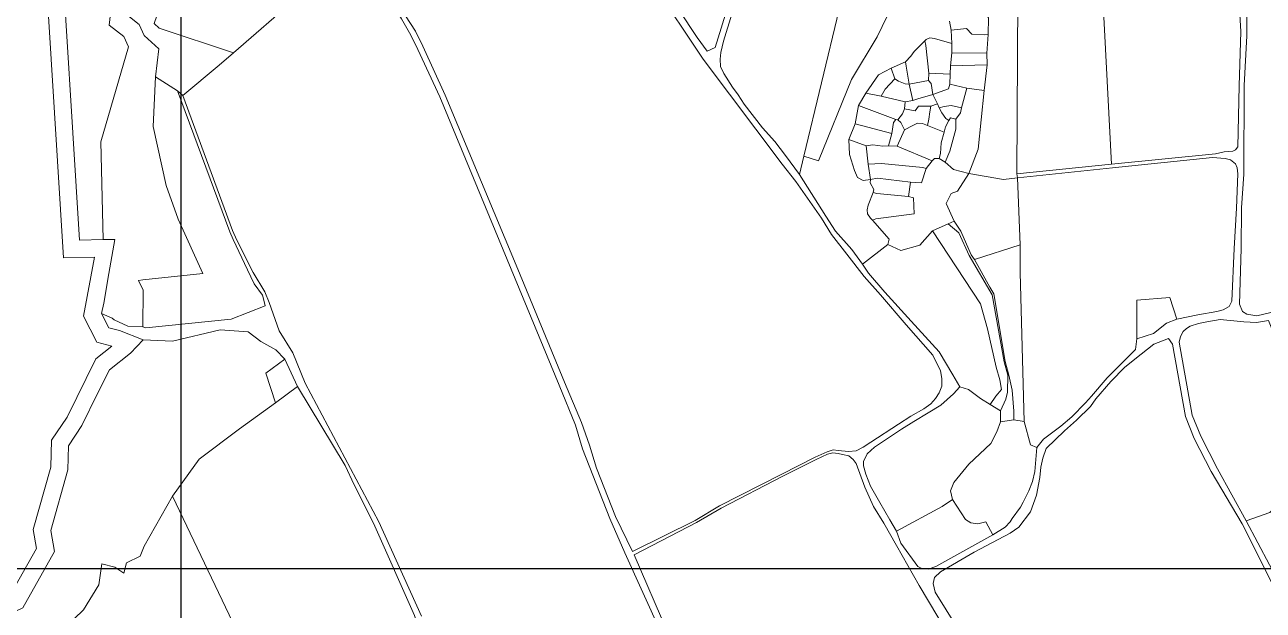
# Model space of a CAD drawing. Header units: metres. Extents: x 548946 to 557077, y 1838800 to 1845419.
# Drawn here: x 549918 to 550568, y 1842978 to 1843285 of the extents above; entities that cross this region are included whole.
import ezdxf

# ---------------------------------------------------------------- set-up
doc = ezdxf.new("R2010")
doc.units = ezdxf.units.M
doc.header["$LTSCALE"] = 28
for name, color, linetype, lineweight in [('10', 7, 'Continuous', 13), ('46', 7, 'Continuous', 13), ('60', 7, 'Continuous', 25)]:
    doc.layers.add(name, color=color, linetype=linetype, lineweight=lineweight)

msp = doc.modelspace()

# ---------------------------------------------------------------- linework, layer by layer
at = {"layer": '10'}
for p, q in [((550027.56, 1843270.54), (550092.51, 1843327.31)), ((550438.99, 1843302.55), (550438.49, 1843207.18)), ((550403.14, 1843287.28), (550404.08, 1843282.58)), ((550404.08, 1843282.58), (550404.47, 1843275.45)), ((550422.76, 1843270.39), (550423.41, 1843280.23)), ((549986.62, 1843258.02), (549988.26, 1843272.67)), ((550404.43, 1843270.53), (550404.47, 1843275.45)), ((550380.1, 1843265.97), (550372.53, 1843262.49)), ((550403.68, 1843263.84), (550404.43, 1843270.53)), ((550403.68, 1843263.84), (550422.99, 1843264.26)), ((550404.43, 1843270.53), (550422.76, 1843270.39)), ((550374.51, 1843257.02), (550372.53, 1843262.49)), ((550392.25, 1843256.13), (550392.42, 1843259.91)), ((550392.42, 1843259.91), (550403.48, 1843259.48)), ((550403.48, 1843259.48), (550403.43, 1843254.14)), ((550403.48, 1843259.48), (550403.68, 1843263.84)), ((550392.25, 1843256.13), (550382.06, 1843254.13)), ((550403.43, 1843254.14), (550412.28, 1843252)), ((550412.28, 1843252), (550409.46, 1843241.79)), ((550421.39, 1843250.93), (550412.28, 1843252)), ((550359.38, 1843249.45), (550355.41, 1843242.96)), ((550379.9, 1843244.85), (550379.62, 1843241.18)), ((550355.41, 1843242.96), (550353.67, 1843233.44)), ((550355.41, 1843242.96), (550375.06, 1843235.72)), ((550396.88, 1843243.77), (550393.37, 1843242.65)), ((550353.67, 1843233.44), (550350.38, 1843225.11)), ((550353.67, 1843233.44), (550372.9, 1843228.3)), ((550375.06, 1843235.72), (550376.05, 1843235.38)), ((550391.65, 1843232.55), (550400.45, 1843228.91)), ((550350.38, 1843225.11), (550359.42, 1843221.89)), ((550371.21, 1843221.89), (550372.9, 1843228.3)), ((550375.79, 1843221.58), (550379.52, 1843230.19)), ((550371.21, 1843221.89), (550375.79, 1843221.58)), ((550375.79, 1843221.58), (550394.15, 1843213.92)), ((550324.48, 1843206.79), (550326.75, 1843216.36)), ((550394.15, 1843213.92), (550391, 1843209.84)), ((550397.71, 1843215.23), (550400.86, 1843213.18)), ((550438.8, 1843204.98), (550438.49, 1843207.18)), ((550381.73, 1843195.22), (550382.76, 1843202.76)), ((550440.24, 1843169.94), (550438.8, 1843204.98)), ((550402.54, 1843180.83), (550394.2, 1843177.25)), ((550402.54, 1843180.83), (550405.65, 1843182.37)), ((549959.18, 1843172.65), (549946.78, 1843172.26)), ((549965.34, 1843172.59), (549959.18, 1843172.65)), ((550370.77, 1843170.13), (550357.47, 1843159.68)), ((550440.24, 1843169.94), (550416.35, 1843162.25)), ((550416.35, 1843162.25), (550424.39, 1843147.71)), ((549977.75, 1843151.14), (549979.88, 1843151.46)), ((550501.47, 1843120.53), (550510.15, 1843123.27)), ((550061.1, 1843095.51), (550049.64, 1843087.05)), ((550430, 1843076.96), (550436.99, 1843078.04)), ((550442.33, 1843077.18), (550436.99, 1843078.04)), ((550049.16, 1842925.66), (549995.54, 1843037.95))]:
    msp.add_line(p, q, dxfattribs=at)
for points in [[(550383.27, 1843453.08), (550358.66, 1843449.02), (550341.73, 1843444.77), (550336.93, 1843442.26), (550333.05, 1843440.19), (550331.53, 1843435.49), (550327.29, 1843420.44), (550319.79, 1843391.73), (550312.02, 1843366.46), (550296.31, 1843314.79), (550284.57, 1843276.79), (550283.2, 1843270.84), (550282.79, 1843267.31), (550283, 1843263.45), (550284.83, 1843259.84), (550289.33, 1843252.68), (550292.32, 1843248.53), (550295.4, 1843243.69), (550305.12, 1843231.28), (550311.56, 1843224.04), (550317.21, 1843216.75), (550324.48, 1843206.79)], [(550326.75, 1843216.36), (550363.91, 1843370.53), (550372.65, 1843406.22), (550383.27, 1843453.08)], [(549924.36, 1843448.34), (549925.32, 1843442.74), (549927.38, 1843432.45), (549929.42, 1843415.5), (549932.54, 1843382.85), (549936.11, 1843344.32), (549946.78, 1843172.26)], [(550231.86, 1843333.29), (550236.15, 1843326.16), (550244.67, 1843314.97), (550249.67, 1843309.74), (550251.48, 1843307.95), (550270.76, 1843278.71), (550276.12, 1843271.47), (550280.28, 1843273.33), (550281.9, 1843278.42), (550293.45, 1843315.9), (550309.06, 1843366.81), (550317.3, 1843393.43), (550323.79, 1843420.99), (550327.04, 1843436.22), (550326.76, 1843438.41), (550325.72, 1843439.5), (550323.12, 1843439.92), (550305.79, 1843436.42), (550288.41, 1843432.49)], [(549959.18, 1843172.65), (549957.98, 1843223.88), (549972.51, 1843273.78), (549969.97, 1843279.11), (549962.31, 1843285.2), (549964.74, 1843306.2), (549974.25, 1843322.16), (549975.1, 1843330.94), (549975.01, 1843341.99), (549976.53, 1843345.34), (549975.85, 1843352.96), (549987.45, 1843365.77), (550012.18, 1843381.56), (550022.46, 1843401.06), (550033.11, 1843412.25)], [(550044.76, 1843396.12), (550034.29, 1843387.52), (550026.96, 1843380.43), (550017.56, 1843368.7), (549993.5, 1843357.55), (549986.2, 1843349.49), (549986.72, 1843343.61), (549985.03, 1843339.87), (549985.1, 1843330.5), (549983.99, 1843318.97), (549974.43, 1843302.92), (549972.88, 1843289.57), (549978, 1843285.5), (549980.73, 1843279.77), (549988.26, 1843272.67)], [(550378.24, 1843396.2), (550380.38, 1843349.6), (550378.14, 1843305.89), (550365.25, 1843278.99), (550351.81, 1843256.57), (550334.45, 1843213.97), (550326.75, 1843216.36)], [(550027.56, 1843270.54), (549988.5, 1843283.55), (549985.84, 1843285.99), (549992.76, 1843305.72), (549997.85, 1843327.99), (550000.3, 1843333.44), (550006.52, 1843341.12), (550022.08, 1843351.26), (550032.79, 1843361.38), (550043.26, 1843371.46), (550048.16, 1843377.52), (550054.44, 1843380.82)], [(550092.51, 1843327.31), (550115.7, 1843288.41), (550120.63, 1843279.9), (550124.29, 1843272.3), (550135.84, 1843247.44), (550173.26, 1843157.07), (550198.46, 1843096.17), (550207.02, 1843075.29), (550210.64, 1843062.92), (550224.95, 1843026.25), (550232.77, 1843008.23), (550251.82, 1842966.57)], [(550561.06, 1843328.34), (550559.32, 1843301.48), (550559.23, 1843279.45), (550557.72, 1843253.47), (550557.56, 1843207.02), (550556.35, 1843189.21), (550556.25, 1843167.92), (550555.36, 1843138.67), (550556.95, 1843134.98), (550559.18, 1843133.41), (550564.47, 1843132.61), (550571.86, 1843134.3)], [(550117.8, 1843290.03), (550122.95, 1843282.04), (550126.88, 1843274.08), (550138.64, 1843248.32), (550176.79, 1843157.03), (550201.26, 1843097.89), (550210.12, 1843076.69), (550214.24, 1843064.71), (550217.96, 1843052.77), (550227.96, 1843027.35), (550236.95, 1843008.98), (550269.74, 1843025.28), (550282.59, 1843032.85), (550315.19, 1843049.57), (550332.75, 1843058.45), (550339.05, 1843061.32), (550342.11, 1843062.27), (550344.72, 1843061.95), (550350.14, 1843061.41), (550354.19, 1843061.81), (550357.94, 1843063.63), (550361.92, 1843066.4), (550376.36, 1843075.74), (550382.97, 1843080), (550389.74, 1843083.79), (550393.48, 1843086.44), (550395.89, 1843089.23), (550397.77, 1843092.25), (550399.1, 1843095.73), (550399.24, 1843099.73), (550398.44, 1843103.76), (550394.5, 1843111.95), (550380.49, 1843127.82), (550366.99, 1843143.62), (550358.41, 1843153.25), (550349.36, 1843165.02), (550341.28, 1843175.38), (550336.05, 1843183.9), (550322.52, 1843203.02), (550315.48, 1843212.24), (550273.97, 1843267.36), (550247.48, 1843306.92)], [(550438.49, 1843207.18), (550488.21, 1843212.24), (550483.73, 1843299.73), (550483.7, 1843301.64), (550510.86, 1843299.55)], [(550488.21, 1843212.24), (550542.81, 1843217.57), (550547.28, 1843218.62), (550551.85, 1843219.03), (550553.31, 1843219.78), (550554.4, 1843221.33), (550555.2, 1843253.24), (550556.06, 1843281.73), (550555.78, 1843287.79), (550555.62, 1843290.71), (550553.98, 1843292.52), (550550.56, 1843293.74), (550545.78, 1843294.46), (550530.09, 1843295.62), (550483.73, 1843299.73)], [(550423.41, 1843280.23), (550423.65, 1843288.95), (550422.51, 1843290.88)], [(550404.47, 1843275.45), (550395.4, 1843278.08), (550392.85, 1843278.47), (550391, 1843277.63), (550390.3, 1843276.86)], [(550404.08, 1843282.58), (550412.18, 1843283.39), (550414.84, 1843280.38), (550421.44, 1843280), (550423.41, 1843280.23)], [(550390.3, 1843276.86), (550384.71, 1843271.31), (550382.98, 1843268.94), (550380.1, 1843265.97)], [(550390.3, 1843276.86), (550390.75, 1843274.48), (550392.42, 1843259.91)], [(550000.98, 1843248.16), (550020, 1843264.17), (550027.56, 1843270.54)], [(550380.1, 1843265.97), (550380.52, 1843263.62), (550382.06, 1843254.13)], [(550422.76, 1843270.39), (550422.99, 1843264.26), (550421.39, 1843250.93)], [(549986.62, 1843258.02), (549985.38, 1843231.92), (549992.24, 1843201.05), (549998.45, 1843183.38), (550011.51, 1843154.79), (549979.88, 1843151.46)], [(550000.98, 1843248.16), (549998.22, 1843250.66), (549986.62, 1843258.02)], [(550372.53, 1843262.49), (550365.88, 1843259.05), (550359.38, 1843249.45)], [(550367.39, 1843247.93), (550369.46, 1843251.49), (550374.51, 1843257.02)], [(550382.06, 1843254.13), (550379.85, 1843254.41), (550376.49, 1843255.68), (550374.51, 1843257.02)], [(550382.06, 1843254.13), (550384.01, 1843245.64), (550379.9, 1843244.85)], [(550394.38, 1843248.73), (550393.63, 1843254.56), (550392.25, 1843256.13)], [(550394.38, 1843248.73), (550402.62, 1843251.73), (550403.43, 1843254.14)], [(549979.86, 1843126.78), (549981.54, 1843126.27), (550026.31, 1843130.95), (550044.11, 1843137.86), (550043.65, 1843140.08), (550042.76, 1843143.44), (550038.35, 1843149.33), (550034.91, 1843156.8), (550027.28, 1843172.63), (550025.58, 1843176.69), (549998.22, 1843250.66)], [(550126.2, 1842975.07), (550103.78, 1843024.55), (550065.11, 1843097.36), (550058.59, 1843113.22), (550051.47, 1843124.81), (550046.3, 1843139.7), (550043.92, 1843145.25), (550037.83, 1843155.3), (550029.23, 1843172.38), (550027.05, 1843177.35), (550000.98, 1843248.16)], [(550359.38, 1843249.45), (550367.39, 1843247.93), (550379.9, 1843244.85)], [(550384.01, 1843245.64), (550386.66, 1843246.51), (550394.38, 1843248.73)], [(550397.77, 1843241.79), (550396.88, 1843243.77), (550394.38, 1843248.73)], [(550413.28, 1843207.23), (550418.17, 1843220.12), (550421.39, 1843250.93)], [(550376.05, 1843235.38), (550378.51, 1843238.6), (550379.62, 1843241.18)], [(550379.62, 1843241.18), (550385.2, 1843240.24), (550387.01, 1843242.61), (550393.37, 1843242.65)], [(550391.65, 1843232.55), (550392.3, 1843235.86), (550392.9, 1843239.74), (550393.37, 1843242.65)], [(550409.46, 1843241.79), (550403.99, 1843242.95), (550400.43, 1843242.54), (550397.77, 1843241.79)], [(550402.83, 1843235.14), (550401.35, 1843236.16), (550399.19, 1843239.17), (550397.77, 1843241.79)], [(550406.52, 1843235.87), (550409.05, 1843239.12), (550409.46, 1843241.79)], [(550375.06, 1843235.72), (550373.89, 1843234.04), (550372.9, 1843228.3)], [(550379.52, 1843230.19), (550377.59, 1843234.13), (550376.05, 1843235.38)], [(550379.52, 1843230.19), (550383.9, 1843232.48), (550386.44, 1843233.73), (550388.99, 1843233.58), (550391.65, 1843232.55)], [(550400.45, 1843228.91), (550401.1, 1843231.71), (550402.83, 1843235.14)], [(550400.86, 1843213.18), (550403.35, 1843219.04), (550406.54, 1843230.6), (550406.52, 1843235.87)], [(550402.83, 1843235.14), (550403.74, 1843236.45), (550406.52, 1843235.87)], [(550361.68, 1843204.21), (550357.9, 1843203.66), (550354.88, 1843205.23), (550353.3, 1843208.82), (550350.68, 1843217.31), (550350.38, 1843225.11)], [(550400.45, 1843228.91), (550398.76, 1843223.36), (550398.42, 1843217.75), (550397.71, 1843215.23)], [(550359.42, 1843221.89), (550362.95, 1843222.31), (550368.26, 1843221.58), (550371.21, 1843221.89)], [(550359.42, 1843221.89), (550360.48, 1843212.25), (550361.68, 1843204.21)], [(550360.48, 1843212.25), (550367.59, 1843212.51), (550389.15, 1843210.51), (550391, 1843209.84)], [(550394.15, 1843213.92), (550395.34, 1843215.16), (550397.71, 1843215.23)], [(550400.86, 1843213.18), (550405.33, 1843209.45), (550413.28, 1843207.23)], [(550522.44, 1843130.92), (550533.46, 1843133.12), (550543.53, 1843134.94), (550546.8, 1843135.84), (550549.88, 1843137.6), (550551.39, 1843140.25), (550552.56, 1843167.99), (550553.71, 1843189.12), (550554.4, 1843207.17), (550554.15, 1843210.32), (550553.27, 1843212.37), (550550.56, 1843214.51), (550547.82, 1843215.16), (550541.25, 1843215.65), (550488.76, 1843210.3), (550438.8, 1843204.98)], [(550357.47, 1843159.68), (550351.93, 1843167.34), (550343.39, 1843177.12), (550338.39, 1843184.96), (550324.48, 1843206.79)], [(550382.76, 1843202.76), (550385.24, 1843202.5), (550388.51, 1843202.44), (550391, 1843209.84)], [(550405.65, 1843182.37), (550401.5, 1843191.52), (550404, 1843196.72), (550407.36, 1843198.09), (550413.28, 1843207.23)], [(550413.28, 1843207.23), (550431.53, 1843204.12), (550438.8, 1843204.98)], [(550361.68, 1843204.21), (550361.56, 1843202.32), (550363.45, 1843198.97), (550363.06, 1843197.37)], [(550382.76, 1843202.76), (550365.45, 1843204.92), (550361.68, 1843204.21)], [(550363.06, 1843197.37), (550360.54, 1843190.65), (550360.03, 1843188.19), (550360.16, 1843186.15), (550361.71, 1843183.84), (550362.86, 1843182.8)], [(550362.86, 1843182.8), (550364.47, 1843183.57), (550384.62, 1843186.13), (550384.23, 1843194.6), (550381.73, 1843195.22)], [(550363.06, 1843197.37), (550365.01, 1843196.73), (550381.73, 1843195.22)], [(550362.86, 1843182.8), (550371.51, 1843172.8), (550370.77, 1843170.13)], [(550402.54, 1843180.83), (550408.11, 1843176.23), (550413.55, 1843164.28), (550425.62, 1843143.57), (550431.92, 1843108.41), (550433.75, 1843101.46), (550433.55, 1843092.5), (550432.84, 1843088.96), (550429.9, 1843082.78)], [(550416.35, 1843162.25), (550414.62, 1843164.7), (550409.22, 1843177.08), (550405.65, 1843182.37)], [(550370.77, 1843170.13), (550377.67, 1843166.91), (550387.62, 1843169.73), (550394.2, 1843177.25)], [(550394.2, 1843177.25), (550419.41, 1843138.98), (550423.18, 1843125.78), (550427.6, 1843105.7), (550429.67, 1843099.05), (550430.42, 1843094.02), (550427.48, 1843090.52), (550424.57, 1843086.18)], [(549965.34, 1843172.59), (549962.19, 1843154.81), (549959.54, 1843139.32), (549958.23, 1843133.86)], [(550442.33, 1843077.18), (550440.32, 1843155.43), (550440.24, 1843169.94)], [(550357.47, 1843159.68), (550360.68, 1843154.97), (550369.28, 1843145.1), (550383.12, 1843129.85), (550397.75, 1843113.76), (550404.97, 1843101.6), (550408.55, 1843095.39)], [(549979.86, 1843126.78), (549980.18, 1843146.17), (549977.75, 1843151.14)], [(550424.39, 1843147.71), (550426.39, 1843144.1), (550432.43, 1843108.64), (550434.25, 1843101.51), (550436.07, 1843093.63), (550436.87, 1843082.69), (550436.99, 1843078.04)], [(550501.47, 1843120.53), (550501.51, 1843140.91), (550518.78, 1843142.16), (550522.44, 1843130.92)], [(549958.23, 1843133.86), (549963.87, 1843131.43), (549964.87, 1843130.44), (549972.01, 1843127.26), (549979.86, 1843126.78)], [(549980.11, 1843120.07), (549967.66, 1843124.87), (549962.08, 1843126.38), (549958.23, 1843133.86)], [(550510.15, 1843123.27), (550517, 1843128.85), (550522.44, 1843130.92)], [(550525.77, 1843124.47), (550527.54, 1843126.02), (550529.53, 1843127.15), (550533.8, 1843128.57), (550538.16, 1843129.47), (550545.25, 1843130.71), (550557.63, 1843129.4), (550564.34, 1843129.16), (550570.5, 1843130.15)], [(550570.5, 1843130.15), (550590.05, 1843081.66), (550586.5, 1843077.45), (550592.11, 1843060.21), (550591.47, 1843055.63), (550587.2, 1843049.41), (550579.35, 1843042.55), (550577.83, 1843036), (550571.25, 1843029.38), (550558.89, 1843025.12)], [(549980.11, 1843120.07), (549995.48, 1843119.29), (550020.55, 1843125.19), (550035.17, 1843124.25), (550041.83, 1843119.19), (550049.76, 1843114.78), (550054.41, 1843109.93)], [(550525.77, 1843124.47), (550524.37, 1843121.81), (550523.66, 1843118.72), (550530.46, 1843080.59), (550534.99, 1843069.48), (550543.78, 1843052.41), (550558.89, 1843025.12)], [(549909.95, 1842976.17), (549917.01, 1842979.36), (549933.66, 1843009.06), (549931.63, 1843020.04), (549940.55, 1843051.77), (549940.96, 1843064.5), (549948.02, 1843075.01), (549956.14, 1843091.94), (549962.49, 1843104.25), (549973.43, 1843112.95), (549980.11, 1843120.07)], [(550574.06, 1842988.96), (550556.7, 1843023.51), (550540.57, 1843050.98), (550531.66, 1843068.28), (550526.99, 1843079.73), (550520.22, 1843117.71), (550518.02, 1843120.75), (550510.36, 1843117.79), (550503.73, 1843112.52), (550495.25, 1843105.67), (550487.85, 1843098.18), (550480.02, 1843089.07), (550477.15, 1843085.09), (550469.86, 1843077.8), (550463.59, 1843072.35), (550453.94, 1843063.06), (550452.13, 1843057.95), (550451.12, 1843053.16), (550450.62, 1843047.82), (550448.84, 1843038.46), (550445.7, 1843029.7), (550439.66, 1843021.77), (550435.03, 1843018.56), (550416.16, 1843008.64), (550398.49, 1842998.23), (550395.31, 1842995.25), (550394.61, 1842992.2), (550395.72, 1842987.55), (550438.69, 1842918.57)], [(550448.98, 1843063.6), (550452.55, 1843067.89), (550461.68, 1843074.66), (550467.31, 1843079.55), (550474.6, 1843086.99), (550477.64, 1843090.41), (550485.95, 1843100.09), (550493.16, 1843107.34), (550500.85, 1843114.96), (550501.47, 1843120.53)], [(550049.64, 1843087.05), (550044.43, 1843102.6), (550054.41, 1843109.93), (550061.1, 1843095.51)], [(550049.16, 1842925.66), (550113.73, 1842952.97), (550122.23, 1842958.62), (550124.34, 1842963.67), (550125.05, 1842967.24), (550122.55, 1842975.39), (550100.92, 1843023.79), (550090.91, 1843043.99), (550086.15, 1843054.08), (550061.1, 1843095.51)], [(550375.35, 1843019.6), (550371.88, 1843025.64), (550366.59, 1843034.64), (550361.81, 1843043.32), (550359.28, 1843049.5), (550358.08, 1843053.92), (550358.16, 1843056.18), (550359.99, 1843060.21), (550363.79, 1843063.8), (550377.93, 1843073.17), (550384.43, 1843077.13), (550392.09, 1843081.67), (550398.58, 1843085.67), (550405.38, 1843091.67), (550408.55, 1843095.39)], [(550408.55, 1843095.39), (550413.14, 1843093.95), (550419.42, 1843089.17), (550424.57, 1843086.18)], [(549995.54, 1843037.95), (550009.46, 1843057.46), (550030.74, 1843073.37), (550049.64, 1843087.05)], [(550424.57, 1843086.18), (550429.9, 1843082.78), (550430, 1843076.96)], [(550430, 1843076.96), (550428.05, 1843071.8), (550424.96, 1843065.6), (550413.32, 1843054.76), (550405.48, 1843045.18), (550403.81, 1843040.84), (550404.83, 1843036.23)], [(550448.98, 1843063.6), (550445.73, 1843064.93), (550442.33, 1843077.18)], [(550425.87, 1843017.8), (550432.35, 1843021.67), (550434.95, 1843024.56), (550436.12, 1843026.23), (550440.49, 1843032.23), (550441.89, 1843034.86), (550444.79, 1843040.72), (550446.78, 1843045.78), (550447.9, 1843050.98), (550448.98, 1843063.6)], [(550690.03, 1843067.53), (550689.21, 1843065.15), (550687.3, 1843058.4), (550684.88, 1843054.3), (550682.67, 1843051.1), (550677.89, 1843046.16), (550654.51, 1843027.55), (550638.54, 1843015.59), (550623.05, 1843005.22), (550608.49, 1842996.11), (550598, 1842990.61), (550582.06, 1842983.87), (550580.02, 1842984.23), (550577.18, 1842990.37), (550558.89, 1843025.12)], [(550255.36, 1842966.3), (550237.67, 1843007.28), (550270.49, 1843024.18), (550283.44, 1843031.7), (550315.67, 1843048.46), (550333.31, 1843057.29), (550339.25, 1843060.09), (550342.03, 1843060.73), (550344.78, 1843060.38), (550347.13, 1843059.81), (550350.3, 1843059.1), (550352.61, 1843057.19), (550354.21, 1843055.21), (550358.83, 1843042.69), (550363.28, 1843032.67), (550368.74, 1843023.76), (550375.44, 1843012.15), (550387.36, 1842991.2), (550421.54, 1842933.66)], [(549831.82, 1842861.12), (549837.21, 1842868.18), (549841.32, 1842871.5), (549904.56, 1842936.57), (549929.29, 1842962.95), (549933.75, 1842963.88), (549948.83, 1842978.35), (549956.83, 1842991.4), (549958.48, 1843002.5), (549965.27, 1843000.74), (549969.9, 1842997.64), (549971.33, 1843003.02), (549978.63, 1843006.52), (549980.57, 1843011.76), (549995.54, 1843037.95)], [(550404.83, 1843036.23), (550399.35, 1843032.5), (550375.35, 1843019.6)], [(550404.83, 1843036.23), (550411.66, 1843025.84), (550414.45, 1843024.09), (550418.08, 1843023.43), (550422.19, 1843024.53), (550425.87, 1843017.8)], [(550375.35, 1843019.6), (550377.71, 1843013.42), (550386.62, 1843001.11), (550388.28, 1843000.27), (550392, 1842999.78), (550396.08, 1843001.07), (550414.99, 1843011.52), (550425.87, 1843017.8)]]:
    msp.add_lwpolyline(points, dxfattribs=at)
at = {"layer": '46'}
msp.add_lwpolyline([(549894.51, 1842974.9), (549905.11, 1842983.86), (549910.6, 1842986.34), (549924.22, 1843010.63), (549922.4, 1843020.45), (549931.59, 1843053.16), (549932.05, 1843067.38), (549940.23, 1843079.53), (549955.31, 1843110.05), (549963.61, 1843116.64), (549955.89, 1843118.73), (549948.82, 1843132.47), (549954.5, 1843163.4), (549938.34, 1843163.12), (549927.13, 1843343.62), (549920.47, 1843414.55), (549918.48, 1843431.08), (549915.61, 1843446.48)], dxfattribs=at)
at = {"layer": '60'}
for p, q in [((550000, 1841000), (550000, 1844000)), ((549000, 1843000), (553000, 1843000))]:
    msp.add_line(p, q, dxfattribs=at)

doc.saveas('drawing.dxf')
